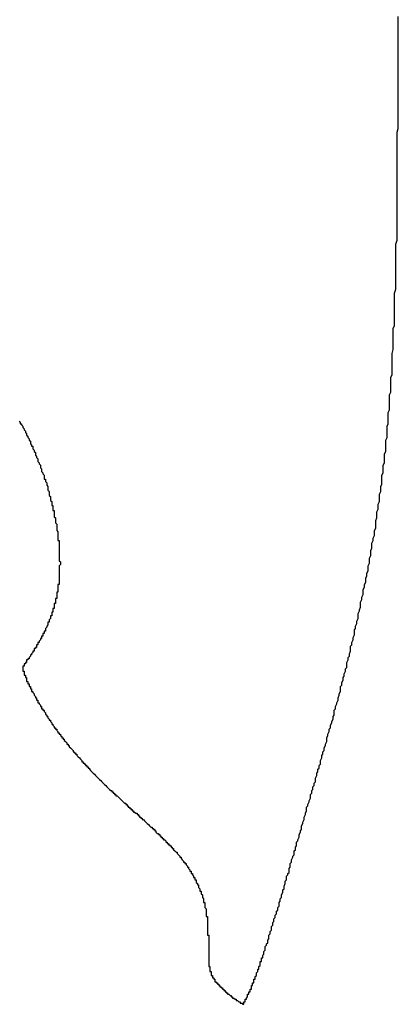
# Model space of a CAD drawing. Header units: millimetres. Extents: x 289 to 9778, y -894 to 6380.
# Drawn here: x 7138.7 to 7141.71, y -363.04 to -355.21 of the extents above; entities that cross this region are included whole.
import ezdxf

# ---------------------------------------------------------------- set-up
doc = ezdxf.new("R2010")
doc.units = ezdxf.units.MM

msp = doc.modelspace()

# ---------------------------------------------------------------- linework, layer by layer
for points in [[(7140.4701, -363.0425, 0), (7140.4801, -363.0425, 0), (7140.4801, -363.0325, 0), (7140.4801, -363.0325, 0), (7140.4801, -363.0325, 0), (7140.4801, -363.0325, 0), (7140.4801, -363.0225, 0), (7140.4801, -363.0225, 0), (7140.4901, -363.0225, 0), (7140.4901, -363.0225, 0), (7140.4901, -363.0125, 0), (7140.4901, -363.0125, 0), (7140.4901, -363.0125, 0), (7140.4901, -363.0025, 0), (7140.5001, -363.0025, 0), (7140.5001, -363.0025, 0), (7140.5001, -362.9925, 0), (7140.5001, -362.9925, 0), (7140.5001, -362.9925, 0), (7140.5101, -362.9825, 0), (7140.5101, -362.9825, 0), (7140.5101, -362.9725, 0), (7140.5101, -362.9725, 0), (7140.5101, -362.9725, 0), (7140.5101, -362.9625, 0), (7140.5201, -362.9625, 0), (7140.5201, -362.9525, 0), (7140.5201, -362.9525, 0), (7140.5201, -362.9425, 0), (7140.5201, -362.9425, 0), (7140.5301, -362.9425, 0), (7140.5301, -362.9325, 0), (7140.5301, -362.9325, 0), (7140.5301, -362.9225, 0), (7140.5401, -362.9225, 0), (7140.5401, -362.9125, 0), (7140.5401, -362.9125, 0), (7140.5401, -362.9025, 0), (7140.5401, -362.8925, 0), (7140.5501, -362.8925, 0), (7140.5501, -362.8825, 0), (7140.5501, -362.8825, 0), (7140.5501, -362.8725, 0), (7140.5601, -362.8725, 0), (7140.5601, -362.8625, 0), (7140.5601, -362.8625, 0), (7140.5601, -362.8525, 0), (7140.5601, -362.8425, 0), (7140.5701, -362.8425, 0), (7140.5701, -362.8325, 0), (7140.5701, -362.8225, 0), (7140.5701, -362.8225, 0), (7140.5801, -362.8125, 0), (7140.5801, -362.8125, 0), (7140.5801, -362.8025, 0), (7140.5801, -362.7925, 0), (7140.5901, -362.7825, 0), (7140.5901, -362.7825, 0), (7140.5901, -362.7725, 0), (7140.5901, -362.7625, 0), (7140.6001, -362.7625, 0), (7140.6001, -362.7525, 0), (7140.6001, -362.7425, 0), (7140.6001, -362.7425, 0), (7140.6101, -362.7325, 0), (7140.6101, -362.7225, 0), (7140.6101, -362.7125, 0), (7140.6101, -362.7025, 0), (7140.6201, -362.7025, 0), (7140.6201, -362.6925, 0), (7140.6201, -362.6825, 0), (7140.6201, -362.6725, 0), (7140.6301, -362.6725, 0), (7140.6301, -362.6625, 0), (7140.6301, -362.6525, 0), (7140.6401, -362.6425, 0), (7140.6401, -362.6325, 0), (7140.6401, -362.6225, 0), (7140.6401, -362.6225, 0), (7140.6501, -362.6125, 0), (7140.6501, -362.6025, 0), (7140.6501, -362.5925, 0), (7140.6501, -362.5825, 0), (7140.6601, -362.5725, 0), (7140.6601, -362.5625, 0), (7140.6601, -362.5625, 0), (7140.6701, -362.5525, 0), (7140.6701, -362.5425, 0), (7140.6701, -362.5325, 0), (7140.6801, -362.5225, 0), (7140.6801, -362.5125, 0), (7140.6801, -362.5025, 0), (7140.6801, -362.4925, 0), (7140.6901, -362.4825, 0), (7140.6901, -362.4725, 0), (7140.6901, -362.4625, 0), (7140.7001, -362.4525, 0), (7140.7001, -362.4425, 0), (7140.7001, -362.4325, 0), (7140.7001, -362.4225, 0), (7140.7101, -362.4125, 0), (7140.7101, -362.4025, 0), (7140.7101, -362.3925, 0), (7140.7201, -362.3825, 0), (7140.7201, -362.3725, 0), (7140.7201, -362.3625, 0), (7140.7301, -362.3525, 0), (7140.7301, -362.3425, 0), (7140.7301, -362.3325, 0), (7140.7401, -362.3225, 0), (7140.7401, -362.3125, 0), (7140.7401, -362.3025, 0), (7140.7501, -362.2925, 0), (7140.7501, -362.2825, 0), (7140.7501, -362.2725, 0), (7140.7601, -362.2625, 0), (7140.7601, -362.2425, 0), (7140.7601, -362.2325, 0), (7140.7701, -362.2225, 0), (7140.7701, -362.2125, 0), (7140.7701, -362.2025, 0), (7140.7801, -362.1925, 0), (7140.7801, -362.1825, 0), (7140.7801, -362.1725, 0), (7140.7901, -362.1525, 0), (7140.7901, -362.1425, 0), (7140.7901, -362.1325, 0), (7140.8001, -362.1225, 0), (7140.8001, -362.1125, 0), (7140.8001, -362.1025, 0), (7140.8101, -362.0825, 0), (7140.8101, -362.0725, 0), (7140.8101, -362.0625, 0), (7140.8201, -362.0525, 0), (7140.8201, -362.0425, 0), (7140.8201, -362.0225, 0), (7140.8301, -362.0125, 0), (7140.8301, -362.0025, 0), (7140.8401, -361.9925, 0), (7140.8401, -361.9725, 0), (7140.8401, -361.9625, 0), (7140.8501, -361.9525, 0), (7140.8501, -361.9425, 0), (7140.8501, -361.9225, 0), (7140.8601, -361.9125, 0), (7140.8601, -361.9025, 0), (7140.8601, -361.8925, 0), (7140.8701, -361.8725, 0), (7140.8701, -361.8625, 0), (7140.8801, -361.8525, 0), (7140.8801, -361.8325, 0), (7140.8801, -361.8225, 0), (7140.8901, -361.8125, 0), (7140.8901, -361.7925, 0), (7140.9001, -361.7825, 0), (7140.9001, -361.7725, 0), (7140.9001, -361.7525, 0), (7140.9101, -361.7425, 0), (7140.9101, -361.7325, 0), (7140.9201, -361.7125, 0), (7140.9201, -361.7025, 0), (7140.9201, -361.6925, 0), (7140.9301, -361.6725, 0), (7140.9301, -361.6625, 0), (7140.9401, -361.6525, 0), (7140.9401, -361.6325, 0), (7140.9401, -361.6225, 0), (7140.9501, -361.6025, 0), (7140.9501, -361.5925, 0), (7140.9601, -361.5725, 0), (7140.9601, -361.5625, 0), (7140.9601, -361.5525, 0), (7140.9701, -361.5325, 0), (7140.9701, -361.5225, 0), (7140.9801, -361.5025, 0), (7140.9801, -361.4925, 0), (7140.9801, -361.4725, 0), (7140.9901, -361.4625, 0), (7140.9901, -361.4525, 0), (7141.0001, -361.4325, 0), (7141.0001, -361.4225, 0), (7141.0101, -361.4025, 0), (7141.0101, -361.3925, 0), (7141.0101, -361.3725, 0), (7141.0201, -361.3625, 0), (7141.0201, -361.3425, 0), (7141.0301, -361.3325, 0), (7141.0301, -361.3125, 0), (7141.0401, -361.3025, 0), (7141.0401, -361.2825, 0), (7141.0501, -361.2725, 0), (7141.0501, -361.2525, 0), (7141.0501, -361.2425, 0), (7141.0601, -361.2225, 0), (7141.0601, -361.2025, 0), (7141.0701, -361.1925, 0), (7141.0701, -361.1725, 0), (7141.0801, -361.1625, 0), (7141.0801, -361.1425, 0), (7141.0901, -361.1325, 0), (7141.0901, -361.1125, 0), (7141.0901, -361.1025, 0), (7141.1001, -361.0825, 0), (7141.1001, -361.0625, 0), (7141.1101, -361.0525, 0), (7141.1101, -361.0325, 0), (7141.1201, -361.0225, 0), (7141.1201, -361.0025, 0), (7141.1301, -360.9825, 0), (7141.1301, -360.9725, 0), (7141.1401, -360.9525, 0), (7141.1401, -360.9425, 0), (7141.1401, -360.9225, 0), (7141.1501, -360.9025, 0), (7141.1501, -360.8925, 0), (7141.1601, -360.8725, 0), (7141.1601, -360.8525, 0), (7141.1701, -360.8425, 0), (7141.1701, -360.8225, 0), (7141.1801, -360.8025, 0), (7141.1801, -360.7925, 0), (7141.1901, -360.7725, 0), (7141.1901, -360.7525, 0), (7141.2001, -360.7425, 0), (7141.2001, -360.7225, 0), (7141.2001, -360.7025, 0), (7141.2101, -360.6925, 0), (7141.2101, -360.6725, 0), (7141.2201, -360.6525, 0), (7141.2201, -360.6425, 0), (7141.2301, -360.6225, 0), (7141.2301, -360.6025, 0), (7141.2401, -360.5825, 0), (7141.2401, -360.5725, 0), (7141.2501, -360.5525, 0), (7141.2501, -360.5325, 0), (7141.2501, -360.5125, 0), (7141.2601, -360.5025, 0), (7141.2601, -360.4825, 0), (7141.2701, -360.4625, 0), (7141.2701, -360.4425, 0), (7141.2801, -360.4325, 0), (7141.2801, -360.4125, 0), (7141.2901, -360.3925, 0), (7141.2901, -360.3725, 0), (7141.3001, -360.3625, 0), (7141.3001, -360.3425, 0), (7141.3001, -360.3225, 0), (7141.3101, -360.3025, 0), (7141.3101, -360.2825, 0), (7141.3201, -360.2725, 0), (7141.3201, -360.2525, 0), (7141.3301, -360.2325, 0), (7141.3301, -360.2125, 0), (7141.3301, -360.1925, 0), (7141.3401, -360.1825, 0), (7141.3401, -360.1625, 0), (7141.3501, -360.1425, 0), (7141.3501, -360.1225, 0), (7141.3601, -360.1025, 0), (7141.3601, -360.0825, 0), (7141.3601, -360.0625, 0), (7141.3701, -360.0525, 0), (7141.3701, -360.0325, 0), (7141.3801, -360.0125, 0), (7141.3801, -359.9925, 0), (7141.3901, -359.9725, 0), (7141.3901, -359.9525, 0), (7141.3901, -359.9325, 0), (7141.4001, -359.9125, 0), (7141.4001, -359.9025, 0), (7141.4101, -359.8825, 0), (7141.4101, -359.8625, 0), (7141.4101, -359.8425, 0), (7141.4201, -359.8225, 0), (7141.4201, -359.8025, 0), (7141.4301, -359.7825, 0), (7141.4301, -359.7625, 0), (7141.4301, -359.7425, 0), (7141.4401, -359.7225, 0), (7141.4401, -359.7025, 0), (7141.4501, -359.6825, 0), (7141.4501, -359.6725, 0), (7141.4501, -359.6525, 0), (7141.4601, -359.6325, 0), (7141.4601, -359.6125, 0), (7141.4701, -359.5925, 0), (7141.4701, -359.5725, 0), (7141.4701, -359.5525, 0), (7141.4801, -359.5325, 0), (7141.4801, -359.5125, 0), (7141.4801, -359.4925, 0), (7141.4901, -359.4725, 0), (7141.4901, -359.4525, 0), (7141.4901, -359.4325, 0), (7141.5001, -359.4125, 0), (7141.5001, -359.3925, 0), (7141.5001, -359.3725, 0), (7141.5101, -359.3525, 0), (7141.5101, -359.3325, 0), (7141.5201, -359.3125, 0), (7141.5201, -359.2925, 0), (7141.5201, -359.2725, 0), (7141.5301, -359.2525, 0), (7141.5301, -359.2325, 0), (7141.5301, -359.2125, 0), (7141.5301, -359.1925, 0), (7141.5401, -359.1725, 0), (7141.5401, -359.1425, 0), (7141.5401, -359.1225, 0), (7141.5501, -359.1025, 0), (7141.5501, -359.0825, 0), (7141.5501, -359.0625, 0), (7141.5601, -359.0425, 0), (7141.5601, -359.0225, 0), (7141.5601, -359.0025, 0), (7141.5601, -358.9825, 0), (7141.5701, -358.9625, 0), (7141.5701, -358.9425, 0), (7141.5701, -358.9225, 0), (7141.5801, -358.9025, 0), (7141.5801, -358.8725, 0), (7141.5801, -358.8525, 0), (7141.5801, -358.8325, 0), (7141.5901, -358.8125, 0), (7141.5901, -358.7925, 0), (7141.5901, -358.7725, 0), (7141.5901, -358.7525, 0), (7141.6001, -358.7325, 0), (7141.6001, -358.7025, 0), (7141.6001, -358.6825, 0), (7141.6001, -358.6625, 0), (7141.6101, -358.6425, 0), (7141.6101, -358.6225, 0), (7141.6101, -358.6025, 0), (7141.6101, -358.5725, 0), (7141.6101, -358.5525, 0), (7141.6201, -358.5325, 0), (7141.6201, -358.5125, 0), (7141.6201, -358.4925, 0), (7141.6201, -358.4625, 0), (7141.6201, -358.4425, 0), (7141.6301, -358.4225, 0), (7141.6301, -358.4025, 0), (7141.6301, -358.3725, 0), (7141.6301, -358.3525, 0), (7141.6301, -358.3325, 0), (7141.6401, -358.3125, 0), (7141.6401, -358.2825, 0), (7141.6401, -358.2625, 0), (7141.6401, -358.2425, 0), (7141.6401, -358.2225, 0), (7141.6401, -358.1925, 0), (7141.6501, -358.1725, 0), (7141.6501, -358.1525, 0), (7141.6501, -358.1225, 0), (7141.6501, -358.1025, 0), (7141.6501, -358.0825, 0), (7141.6501, -358.0525, 0), (7141.6601, -358.0325, 0), (7141.6601, -358.0025, 0), (7141.6601, -357.9825, 0), (7141.6601, -357.9625, 0), (7141.6601, -357.9325, 0), (7141.6601, -357.9125, 0), (7141.6601, -357.8825, 0), (7141.6601, -357.8625, 0), (7141.6701, -357.8325, 0), (7141.6701, -357.8125, 0), (7141.6701, -357.7925, 0), (7141.6701, -357.7625, 0), (7141.6701, -357.7425, 0), (7141.6701, -357.7125, 0), (7141.6701, -357.6925, 0), (7141.6701, -357.6625, 0), (7141.6801, -357.6425, 0), (7141.6801, -357.6125, 0), (7141.6801, -357.5825, 0), (7141.6801, -357.5625, 0), (7141.6801, -357.5325, 0), (7141.6801, -357.5125, 0), (7141.6801, -357.4825, 0), (7141.6801, -357.4525, 0), (7141.6801, -357.4325, 0), (7141.6801, -357.4025, 0), (7141.6801, -357.3825, 0), (7141.6901, -357.3525, 0), (7141.6901, -357.3225, 0), (7141.6901, -357.3025, 0), (7141.6901, -357.2725, 0), (7141.6901, -357.2425, 0), (7141.6901, -357.2125, 0), (7141.6901, -357.1925, 0), (7141.6901, -357.1625, 0), (7141.6901, -357.1325, 0), (7141.6901, -357.1025, 0), (7141.6901, -357.0825, 0), (7141.6901, -357.0525, 0), (7141.6901, -357.0225, 0), (7141.6901, -356.9925, 0), (7141.7001, -356.9625, 0), (7141.7001, -356.9325, 0), (7141.7001, -356.9025, 0), (7141.7001, -356.8825, 0), (7141.7001, -356.8525, 0), (7141.7001, -356.8225, 0), (7141.7001, -356.7925, 0), (7141.7001, -356.7625, 0), (7141.7001, -356.7325, 0), (7141.7001, -356.7025, 0), (7141.7001, -356.6725, 0), (7141.7001, -356.6425, 0), (7141.7001, -356.6125, 0), (7141.7001, -356.5825, 0), (7141.7001, -356.5525, 0), (7141.7001, -356.5225, 0), (7141.7001, -356.4925, 0), (7141.7001, -356.4525, 0), (7141.7001, -356.4225, 0), (7141.7001, -356.3925, 0), (7141.7001, -356.3625, 0), (7141.7001, -356.3325, 0), (7141.7001, -356.3025, 0), (7141.7001, -356.2625, 0), (7141.7001, -356.2325, 0), (7141.7001, -356.2025, 0), (7141.7001, -356.1725, 0), (7141.7001, -356.1325, 0), (7141.7001, -356.1025, 0), (7141.7101, -356.0725, 0), (7141.7101, -356.0325, 0), (7141.7101, -356.0025, 0), (7141.7101, -355.9725, 0), (7141.7101, -355.9325, 0), (7141.7101, -355.9025, 0), (7141.7101, -355.8625, 0), (7141.7101, -355.8325, 0), (7141.7101, -355.8025, 0), (7141.7101, -355.7625, 0), (7141.7101, -355.7325, 0), (7141.7101, -355.6925, 0), (7141.7101, -355.6525, 0), (7141.7101, -355.6225, 0), (7141.7101, -355.5825, 0), (7141.7101, -355.5525, 0), (7141.7101, -355.5125, 0), (7141.7101, -355.4725, 0), (7141.7101, -355.4425, 0), (7141.7101, -355.4025, 0), (7141.7101, -355.3625, 0), (7141.7101, -355.3325, 0), (7141.7101, -355.2925, 0), (7141.7101, -355.2525, 0), (7141.7101, -355.2125, 0), (7141.7101, -355.1825, 0)], [(7138.6901, -358.4025, 0), (7138.7001, -358.4125, 0), (7138.7001, -358.4225, 0), (7138.7101, -358.4225, 0), (7138.7101, -358.4325, 0), (7138.7201, -358.4425, 0), (7138.7201, -358.4525, 0), (7138.7301, -358.4625, 0), (7138.7301, -358.4725, 0), (7138.7401, -358.4825, 0), (7138.7401, -358.4925, 0), (7138.7501, -358.5025, 0), (7138.7501, -358.5125, 0), (7138.7501, -358.5125, 0), (7138.7601, -358.5225, 0), (7138.7601, -358.5325, 0), (7138.7701, -358.5425, 0), (7138.7701, -358.5525, 0), (7138.7801, -358.5625, 0), (7138.7801, -358.5725, 0), (7138.7801, -358.5825, 0), (7138.7901, -358.5925, 0), (7138.7901, -358.6025, 0), (7138.8001, -358.6025, 0), (7138.8001, -358.6125, 0), (7138.8001, -358.6225, 0), (7138.8101, -358.6325, 0), (7138.8101, -358.6425, 0), (7138.8201, -358.6525, 0), (7138.8201, -358.6625, 0), (7138.8201, -358.6725, 0), (7138.8301, -358.6825, 0), (7138.8301, -358.6825, 0), (7138.8301, -358.6925, 0), (7138.8401, -358.7025, 0), (7138.8401, -358.7125, 0), (7138.8401, -358.7225, 0), (7138.8501, -358.7325, 0), (7138.8501, -358.7425, 0), (7138.8501, -358.7425, 0), (7138.8601, -358.7525, 0), (7138.8601, -358.7625, 0), (7138.8601, -358.7725, 0), (7138.8701, -358.7825, 0), (7138.8701, -358.7925, 0), (7138.8701, -358.8025, 0), (7138.8801, -358.8125, 0), (7138.8801, -358.8125, 0), (7138.8801, -358.8225, 0), (7138.8901, -358.8325, 0), (7138.8901, -358.8425, 0), (7138.8901, -358.8525, 0), (7138.8901, -358.8625, 0), (7138.9001, -358.8625, 0), (7138.9001, -358.8725, 0), (7138.9001, -358.8825, 0), (7138.9101, -358.8925, 0), (7138.9101, -358.9025, 0), (7138.9101, -358.9125, 0), (7138.9101, -358.9125, 0), (7138.9201, -358.9225, 0), (7138.9201, -358.9325, 0), (7138.9201, -358.9425, 0), (7138.9201, -358.9525, 0), (7138.9301, -358.9625, 0), (7138.9301, -358.9625, 0), (7138.9301, -358.9725, 0), (7138.9301, -358.9825, 0), (7138.9301, -358.9925, 0), (7138.9401, -359.0025, 0), (7138.9401, -359.0025, 0), (7138.9401, -359.0125, 0), (7138.9401, -359.0225, 0), (7138.9401, -359.0325, 0), (7138.9501, -359.0425, 0), (7138.9501, -359.0425, 0), (7138.9501, -359.0525, 0), (7138.9501, -359.0625, 0), (7138.9501, -359.0725, 0), (7138.9601, -359.0725, 0), (7138.9601, -359.0825, 0), (7138.9601, -359.0925, 0), (7138.9601, -359.1025, 0), (7138.9601, -359.1125, 0), (7138.9701, -359.1125, 0), (7138.9701, -359.1225, 0), (7138.9701, -359.1325, 0), (7138.9701, -359.1425, 0), (7138.9701, -359.1425, 0), (7138.9701, -359.1525, 0), (7138.9701, -359.1625, 0), (7138.9801, -359.1725, 0), (7138.9801, -359.1725, 0), (7138.9801, -359.1825, 0), (7138.9801, -359.1925, 0), (7138.9801, -359.1925, 0), (7138.9801, -359.2025, 0), (7138.9801, -359.2125, 0), (7138.9901, -359.2225, 0), (7138.9901, -359.2225, 0), (7138.9901, -359.2325, 0), (7138.9901, -359.2425, 0), (7138.9901, -359.2425, 0), (7138.9901, -359.2525, 0), (7138.9901, -359.2625, 0), (7138.9901, -359.2625, 0), (7138.9901, -359.2725, 0), (7139.0001, -359.2825, 0), (7139.0001, -359.2925, 0), (7139.0001, -359.2925, 0), (7139.0001, -359.3025, 0), (7139.0001, -359.3125, 0), (7139.0001, -359.3125, 0), (7139.0001, -359.3225, 0), (7139.0001, -359.3325, 0), (7139.0001, -359.3325, 0), (7139.0001, -359.3425, 0), (7139.0001, -359.3525, 0), (7139.0101, -359.3525, 0), (7139.0101, -359.3625, 0), (7139.0101, -359.3725, 0), (7139.0101, -359.3725, 0), (7139.0101, -359.3825, 0), (7139.0101, -359.3825, 0), (7139.0101, -359.3925, 0), (7139.0101, -359.4025, 0), (7139.0101, -359.4025, 0), (7139.0101, -359.4125, 0), (7139.0101, -359.4225, 0), (7139.0101, -359.4225, 0), (7139.0101, -359.4325, 0), (7139.0101, -359.4425, 0), (7139.0101, -359.4425, 0), (7139.0101, -359.4525, 0), (7139.0101, -359.4525, 0), (7139.0101, -359.4625, 0), (7139.0101, -359.4725, 0), (7139.0101, -359.4725, 0), (7139.0101, -359.4825, 0), (7139.0101, -359.4825, 0), (7139.0101, -359.4925, 0), (7139.0101, -359.5025, 0), (7139.0101, -359.5025, 0), (7139.0101, -359.5125, 0), (7139.0101, -359.5125, 0), (7139.0201, -359.5225, 0), (7139.0201, -359.5225, 0), (7139.0201, -359.5325, 0), (7139.0201, -359.5425, 0), (7139.0201, -359.5425, 0), (7139.0101, -359.5525, 0), (7139.0101, -359.5525, 0), (7139.0101, -359.5625, 0), (7139.0101, -359.5625, 0), (7139.0101, -359.5725, 0), (7139.0101, -359.5825, 0), (7139.0101, -359.5825, 0), (7139.0101, -359.5925, 0), (7139.0101, -359.5925, 0), (7139.0101, -359.6025, 0), (7139.0101, -359.6025, 0), (7139.0101, -359.6125, 0), (7139.0101, -359.6125, 0), (7139.0101, -359.6225, 0), (7139.0101, -359.6225, 0), (7139.0101, -359.6325, 0), (7139.0101, -359.6425, 0), (7139.0101, -359.6425, 0), (7139.0101, -359.6525, 0), (7139.0101, -359.6525, 0), (7139.0101, -359.6625, 0), (7139.0101, -359.6625, 0), (7139.0101, -359.6725, 0), (7139.0101, -359.6725, 0), (7139.0101, -359.6825, 0), (7139.0101, -359.6825, 0), (7139.0101, -359.6925, 0), (7139.0101, -359.6925, 0), (7139.0101, -359.7025, 0), (7139.0001, -359.7025, 0), (7139.0001, -359.7125, 0), (7139.0001, -359.7125, 0), (7139.0001, -359.7225, 0), (7139.0001, -359.7225, 0), (7139.0001, -359.7325, 0), (7139.0001, -359.7325, 0), (7139.0001, -359.7425, 0), (7139.0001, -359.7425, 0), (7139.0001, -359.7525, 0), (7139.0001, -359.7525, 0), (7139.0001, -359.7625, 0), (7139.0001, -359.7625, 0), (7138.9901, -359.7625, 0), (7138.9901, -359.7725, 0), (7138.9901, -359.7725, 0), (7138.9901, -359.7825, 0), (7138.9901, -359.7825, 0), (7138.9901, -359.7925, 0), (7138.9901, -359.7925, 0), (7138.9901, -359.8025, 0), (7138.9901, -359.8025, 0), (7138.9901, -359.8125, 0), (7138.9901, -359.8125, 0), (7138.9801, -359.8125, 0), (7138.9801, -359.8225, 0), (7138.9801, -359.8225, 0), (7138.9801, -359.8325, 0), (7138.9801, -359.8325, 0), (7138.9801, -359.8425, 0), (7138.9801, -359.8425, 0), (7138.9801, -359.8525, 0), (7138.9801, -359.8525, 0), (7138.9701, -359.8525, 0), (7138.9701, -359.8625, 0), (7138.9701, -359.8625, 0), (7138.9701, -359.8725, 0), (7138.9701, -359.8725, 0), (7138.9701, -359.8725, 0), (7138.9701, -359.8825, 0), (7138.9701, -359.8825, 0), (7138.9701, -359.8925, 0), (7138.9601, -359.8925, 0), (7138.9601, -359.9025, 0), (7138.9601, -359.9025, 0), (7138.9601, -359.9025, 0), (7138.9601, -359.9125, 0), (7138.9601, -359.9125, 0), (7138.9601, -359.9225, 0), (7138.9601, -359.9225, 0), (7138.9501, -359.9225, 0), (7138.9501, -359.9325, 0), (7138.9501, -359.9325, 0), (7138.9501, -359.9325, 0), (7138.9501, -359.9425, 0), (7138.9501, -359.9425, 0), (7138.9501, -359.9525, 0), (7138.9401, -359.9525, 0), (7138.9401, -359.9525, 0), (7138.9401, -359.9625, 0), (7138.9401, -359.9625, 0), (7138.9401, -359.9725, 0), (7138.9401, -359.9725, 0), (7138.9401, -359.9725, 0), (7138.9301, -359.9825, 0), (7138.9301, -359.9825, 0), (7138.9301, -359.9825, 0), (7138.9301, -359.9925, 0), (7138.9301, -359.9925, 0), (7138.9301, -359.9925, 0), (7138.9301, -360.0025, 0), (7138.9201, -360.0025, 0), (7138.9201, -360.0125, 0), (7138.9201, -360.0125, 0), (7138.9201, -360.0125, 0), (7138.9201, -360.0225, 0), (7138.9201, -360.0225, 0), (7138.9201, -360.0225, 0), (7138.9101, -360.0325, 0), (7138.9101, -360.0325, 0), (7138.9101, -360.0325, 0), (7138.9101, -360.0425, 0), (7138.9101, -360.0425, 0), (7138.9101, -360.0425, 0), (7138.9001, -360.0525, 0), (7138.9001, -360.0525, 0), (7138.9001, -360.0525, 0), (7138.9001, -360.0625, 0), (7138.9001, -360.0625, 0), (7138.9001, -360.0625, 0), (7138.9001, -360.0725, 0), (7138.8901, -360.0725, 0), (7138.8901, -360.0725, 0), (7138.8901, -360.0825, 0), (7138.8901, -360.0825, 0), (7138.8901, -360.0825, 0), (7138.8901, -360.0925, 0), (7138.8801, -360.0925, 0), (7138.8801, -360.0925, 0), (7138.8801, -360.1025, 0), (7138.8801, -360.1025, 0), (7138.8801, -360.1025, 0), (7138.8801, -360.1125, 0), (7138.8701, -360.1125, 0), (7138.8701, -360.1125, 0), (7138.8701, -360.1125, 0), (7138.8701, -360.1225, 0), (7138.8701, -360.1225, 0), (7138.8701, -360.1225, 0), (7138.8701, -360.1325, 0), (7138.8601, -360.1325, 0), (7138.8601, -360.1325, 0), (7138.8601, -360.1425, 0), (7138.8601, -360.1425, 0), (7138.8601, -360.1425, 0), (7138.8601, -360.1425, 0), (7138.8501, -360.1525, 0), (7138.8501, -360.1525, 0), (7138.8501, -360.1525, 0), (7138.8501, -360.1625, 0), (7138.8501, -360.1625, 0), (7138.8501, -360.1625, 0), (7138.8401, -360.1625, 0), (7138.8401, -360.1725, 0), (7138.8401, -360.1725, 0), (7138.8401, -360.1725, 0), (7138.8401, -360.1825, 0), (7138.8401, -360.1825, 0), (7138.8301, -360.1825, 0), (7138.8301, -360.1825, 0), (7138.8301, -360.1925, 0), (7138.8301, -360.1925, 0), (7138.8301, -360.1925, 0), (7138.8301, -360.2025, 0), (7138.8201, -360.2025, 0), (7138.8201, -360.2025, 0), (7138.8201, -360.2025, 0), (7138.8201, -360.2125, 0), (7138.8201, -360.2125, 0), (7138.8201, -360.2125, 0), (7138.8101, -360.2125, 0), (7138.8101, -360.2225, 0), (7138.8101, -360.2225, 0), (7138.8101, -360.2225, 0), (7138.8101, -360.2225, 0), (7138.8101, -360.2325, 0), (7138.8001, -360.2325, 0), (7138.8001, -360.2325, 0), (7138.8001, -360.2325, 0), (7138.8001, -360.2425, 0), (7138.8001, -360.2425, 0), (7138.8001, -360.2425, 0), (7138.8001, -360.2425, 0), (7138.7901, -360.2525, 0), (7138.7901, -360.2525, 0), (7138.7901, -360.2525, 0), (7138.7901, -360.2525, 0), (7138.7901, -360.2625, 0), (7138.7901, -360.2625, 0), (7138.7801, -360.2625, 0), (7138.7801, -360.2625, 0), (7138.7801, -360.2725, 0), (7138.7801, -360.2725, 0), (7138.7801, -360.2725, 0), (7138.7801, -360.2725, 0), (7138.7701, -360.2825, 0), (7138.7701, -360.2825, 0), (7138.7701, -360.2825, 0), (7138.7701, -360.2825, 0), (7138.7701, -360.2825, 0), (7138.7701, -360.2925, 0), (7138.7701, -360.2925, 0), (7138.7601, -360.2925, 0), (7138.7601, -360.2925, 0), (7138.7601, -360.3025, 0), (7138.7601, -360.3025, 0), (7138.7601, -360.3025, 0), (7138.7601, -360.3025, 0), (7138.7501, -360.3025, 0), (7138.7501, -360.3125, 0), (7138.7501, -360.3125, 0), (7138.7501, -360.3125, 0), (7138.7501, -360.3125, 0), (7138.7501, -360.3125, 0), (7138.7501, -360.3225, 0), (7138.7501, -360.3225, 0), (7138.7401, -360.3225, 0), (7138.7401, -360.3225, 0), (7138.7401, -360.3225, 0), (7138.7401, -360.3225, 0), (7138.7401, -360.3325, 0), (7138.7401, -360.3325, 0), (7138.7401, -360.3325, 0), (7138.7401, -360.3325, 0), (7138.7301, -360.3325, 0), (7138.7301, -360.3325, 0), (7138.7301, -360.3425, 0), (7138.7301, -360.3425, 0), (7138.7301, -360.3425, 0), (7138.7301, -360.3425, 0), (7138.7301, -360.3425, 0), (7138.7301, -360.3425, 0), (7138.7301, -360.3425, 0), (7138.7301, -360.3525, 0), (7138.7201, -360.3525, 0), (7138.7201, -360.3525, 0), (7138.7201, -360.3525, 0), (7138.7201, -360.3525, 0), (7138.7201, -360.3525, 0), (7138.7201, -360.3525, 0), (7138.7201, -360.3525, 0), (7138.7201, -360.3525, 0), (7138.7201, -360.3525, 0), (7138.7201, -360.3525, 0), (7138.7201, -360.3625, 0), (7138.7201, -360.3625, 0), (7138.7201, -360.3625, 0)], [(7138.7201, -360.3625, 0), (7138.7201, -360.3625, 0), (7138.7201, -360.3625, 0), (7138.7201, -360.3625, 0), (7138.7201, -360.3625, 0), (7138.7201, -360.3625, 0), (7138.7201, -360.3625, 0), (7138.7201, -360.3625, 0), (7138.7201, -360.3625, 0), (7138.7201, -360.3625, 0), (7138.7201, -360.3625, 0), (7138.7201, -360.3625, 0), (7138.7201, -360.3725, 0), (7138.7201, -360.3725, 0), (7138.7201, -360.3725, 0), (7138.7201, -360.3725, 0), (7138.7201, -360.3725, 0), (7138.7201, -360.3725, 0), (7138.7201, -360.3725, 0), (7138.7201, -360.3725, 0), (7138.7201, -360.3725, 0), (7138.7201, -360.3825, 0), (7138.7201, -360.3825, 0), (7138.7201, -360.3825, 0), (7138.7201, -360.3825, 0), (7138.7201, -360.3825, 0), (7138.7201, -360.3825, 0), (7138.7201, -360.3925, 0), (7138.7201, -360.3925, 0), (7138.7301, -360.3925, 0), (7138.7301, -360.3925, 0), (7138.7301, -360.3925, 0), (7138.7301, -360.3925, 0), (7138.7301, -360.4025, 0), (7138.7301, -360.4025, 0), (7138.7301, -360.4025, 0), (7138.7301, -360.4025, 0), (7138.7301, -360.4025, 0), (7138.7301, -360.4125, 0), (7138.7301, -360.4125, 0), (7138.7301, -360.4125, 0), (7138.7301, -360.4125, 0), (7138.7301, -360.4225, 0), (7138.7301, -360.4225, 0), (7138.7401, -360.4225, 0), (7138.7401, -360.4225, 0), (7138.7401, -360.4325, 0), (7138.7401, -360.4325, 0), (7138.7401, -360.4325, 0), (7138.7401, -360.4325, 0), (7138.7401, -360.4425, 0), (7138.7401, -360.4425, 0), (7138.7401, -360.4425, 0), (7138.7501, -360.4425, 0), (7138.7501, -360.4525, 0), (7138.7501, -360.4525, 0), (7138.7501, -360.4525, 0), (7138.7501, -360.4625, 0), (7138.7501, -360.4625, 0), (7138.7501, -360.4625, 0), (7138.7501, -360.4725, 0), (7138.7601, -360.4725, 0), (7138.7601, -360.4725, 0), (7138.7601, -360.4725, 0), (7138.7601, -360.4825, 0), (7138.7601, -360.4825, 0), (7138.7601, -360.4825, 0), (7138.7601, -360.4925, 0), (7138.7701, -360.4925, 0), (7138.7701, -360.4925, 0), (7138.7701, -360.5025, 0), (7138.7701, -360.5025, 0), (7138.7701, -360.5125, 0), (7138.7801, -360.5125, 0), (7138.7801, -360.5125, 0), (7138.7801, -360.5225, 0), (7138.7801, -360.5225, 0), (7138.7801, -360.5225, 0), (7138.7801, -360.5325, 0), (7138.7901, -360.5325, 0), (7138.7901, -360.5425, 0), (7138.7901, -360.5425, 0), (7138.7901, -360.5425, 0), (7138.7901, -360.5525, 0), (7138.8001, -360.5525, 0), (7138.8001, -360.5525, 0), (7138.8001, -360.5625, 0), (7138.8001, -360.5625, 0), (7138.8101, -360.5725, 0), (7138.8101, -360.5725, 0), (7138.8101, -360.5825, 0), (7138.8101, -360.5825, 0), (7138.8101, -360.5825, 0), (7138.8201, -360.5925, 0), (7138.8201, -360.5925, 0), (7138.8201, -360.6025, 0), (7138.8201, -360.6025, 0), (7138.8301, -360.6025, 0), (7138.8301, -360.6125, 0), (7138.8301, -360.6125, 0), (7138.8301, -360.6225, 0), (7138.8401, -360.6225, 0), (7138.8401, -360.6325, 0), (7138.8401, -360.6325, 0), (7138.8401, -360.6425, 0), (7138.8501, -360.6425, 0), (7138.8501, -360.6425, 0), (7138.8501, -360.6525, 0), (7138.8501, -360.6525, 0), (7138.8601, -360.6625, 0), (7138.8601, -360.6625, 0), (7138.8601, -360.6725, 0), (7138.8701, -360.6725, 0), (7138.8701, -360.6825, 0), (7138.8701, -360.6825, 0), (7138.8701, -360.6925, 0), (7138.8801, -360.6925, 0), (7138.8801, -360.6925, 0), (7138.8801, -360.7025, 0), (7138.8901, -360.7025, 0), (7138.8901, -360.7125, 0), (7138.8901, -360.7125, 0), (7138.9001, -360.7225, 0), (7138.9001, -360.7225, 0), (7138.9001, -360.7325, 0), (7138.9001, -360.7325, 0), (7138.9101, -360.7425, 0), (7138.9101, -360.7425, 0), (7138.9101, -360.7525, 0), (7138.9201, -360.7525, 0), (7138.9201, -360.7625, 0), (7138.9201, -360.7625, 0), (7138.9301, -360.7725, 0), (7138.9301, -360.7725, 0), (7138.9301, -360.7825, 0), (7138.9401, -360.7825, 0), (7138.9401, -360.7925, 0), (7138.9401, -360.7925, 0), (7138.9501, -360.8025, 0), (7138.9501, -360.8025, 0), (7138.9501, -360.8125, 0), (7138.9601, -360.8125, 0), (7138.9601, -360.8225, 0), (7138.9601, -360.8225, 0), (7138.9701, -360.8325, 0), (7138.9701, -360.8325, 0), (7138.9701, -360.8425, 0), (7138.9801, -360.8425, 0), (7138.9801, -360.8525, 0), (7138.9901, -360.8525, 0), (7138.9901, -360.8625, 0), (7138.9901, -360.8625, 0), (7139.0001, -360.8725, 0), (7139.0001, -360.8725, 0), (7139.0001, -360.8825, 0), (7139.0101, -360.8825, 0), (7139.0101, -360.8925, 0), (7139.0201, -360.8925, 0), (7139.0201, -360.9025, 0), (7139.0201, -360.9025, 0), (7139.0301, -360.9125, 0), (7139.0301, -360.9125, 0), (7139.0301, -360.9225, 0), (7139.0401, -360.9225, 0), (7139.0401, -360.9325, 0), (7139.0501, -360.9325, 0), (7139.0501, -360.9425, 0), (7139.0501, -360.9425, 0), (7139.0601, -360.9525, 0), (7139.0601, -360.9525, 0), (7139.0701, -360.9625, 0), (7139.0701, -360.9625, 0), (7139.0701, -360.9725, 0), (7139.0801, -360.9725, 0), (7139.0801, -360.9825, 0), (7139.0901, -360.9825, 0), (7139.0901, -360.9925, 0), (7139.0901, -360.9925, 0), (7139.1001, -361.0025, 0), (7139.1001, -361.0025, 0), (7139.1101, -361.0125, 0), (7139.1101, -361.0125, 0), (7139.1201, -361.0225, 0), (7139.1201, -361.0225, 0), (7139.1201, -361.0325, 0), (7139.1301, -361.0325, 0), (7139.1301, -361.0425, 0), (7139.1401, -361.0425, 0), (7139.1401, -361.0525, 0), (7139.1501, -361.0525, 0), (7139.1501, -361.0625, 0), (7139.1501, -361.0625, 0), (7139.1601, -361.0725, 0), (7139.1601, -361.0725, 0), (7139.1701, -361.0825, 0), (7139.1701, -361.0825, 0), (7139.1801, -361.0925, 0), (7139.1801, -361.0925, 0), (7139.1901, -361.1025, 0), (7139.1901, -361.1025, 0), (7139.1901, -361.1125, 0), (7139.2001, -361.1125, 0), (7139.2001, -361.1225, 0), (7139.2101, -361.1225, 0), (7139.2101, -361.1325, 0), (7139.2201, -361.1325, 0), (7139.2201, -361.1425, 0), (7139.2301, -361.1425, 0), (7139.2301, -361.1525, 0), (7139.2401, -361.1525, 0), (7139.2401, -361.1625, 0), (7139.2501, -361.1625, 0), (7139.2501, -361.1725, 0), (7139.2501, -361.1725, 0), (7139.2601, -361.1825, 0), (7139.2601, -361.1825, 0), (7139.2701, -361.1925, 0), (7139.2701, -361.1925, 0), (7139.2801, -361.2025, 0), (7139.2801, -361.2025, 0), (7139.2901, -361.2125, 0), (7139.2901, -361.2125, 0), (7139.3001, -361.2225, 0), (7139.3001, -361.2225, 0), (7139.3101, -361.2325, 0), (7139.3101, -361.2325, 0), (7139.3201, -361.2425, 0), (7139.3201, -361.2425, 0), (7139.3301, -361.2525, 0), (7139.3301, -361.2525, 0), (7139.3401, -361.2625, 0), (7139.3401, -361.2625, 0), (7139.3501, -361.2725, 0), (7139.3501, -361.2725, 0), (7139.3601, -361.2825, 0), (7139.3601, -361.2825, 0), (7139.3701, -361.2925, 0), (7139.3701, -361.2925, 0), (7139.3801, -361.3025, 0), (7139.3801, -361.3025, 0), (7139.3901, -361.3125, 0), (7139.3901, -361.3125, 0), (7139.4001, -361.3225, 0), (7139.4001, -361.3225, 0), (7139.4101, -361.3325, 0), (7139.4101, -361.3325, 0), (7139.4201, -361.3425, 0), (7139.4201, -361.3425, 0), (7139.4301, -361.3425, 0), (7139.4301, -361.3525, 0), (7139.4401, -361.3525, 0), (7139.4401, -361.3625, 0), (7139.4501, -361.3625, 0), (7139.4501, -361.3725, 0), (7139.4601, -361.3725, 0), (7139.4601, -361.3825, 0), (7139.4701, -361.3825, 0), (7139.4801, -361.3925, 0), (7139.4801, -361.3925, 0), (7139.4901, -361.4025, 0), (7139.4901, -361.4025, 0), (7139.5001, -361.4125, 0), (7139.5001, -361.4125, 0), (7139.5101, -361.4225, 0), (7139.5101, -361.4225, 0), (7139.5201, -361.4325, 0), (7139.5201, -361.4325, 0), (7139.5301, -361.4425, 0), (7139.5301, -361.4425, 0), (7139.5401, -361.4425, 0), (7139.5401, -361.4525, 0), (7139.5501, -361.4525, 0), (7139.5501, -361.4625, 0), (7139.5601, -361.4625, 0), (7139.5601, -361.4725, 0), (7139.5701, -361.4725, 0), (7139.5701, -361.4825, 0), (7139.5801, -361.4825, 0), (7139.5801, -361.4925, 0), (7139.5901, -361.4925, 0), (7139.5901, -361.5025, 0), (7139.6001, -361.5025, 0), (7139.6001, -361.5125, 0), (7139.6101, -361.5125, 0), (7139.6101, -361.5125, 0), (7139.6201, -361.5225, 0), (7139.6301, -361.5225, 0), (7139.6301, -361.5325, 0), (7139.6401, -361.5325, 0), (7139.6401, -361.5425, 0), (7139.6501, -361.5425, 0), (7139.6501, -361.5525, 0), (7139.6601, -361.5525, 0), (7139.6601, -361.5625, 0), (7139.6701, -361.5625, 0), (7139.6701, -361.5725, 0), (7139.6801, -361.5725, 0), (7139.6801, -361.5725, 0), (7139.6901, -361.5825, 0), (7139.6901, -361.5825, 0), (7139.7001, -361.5925, 0), (7139.7001, -361.5925, 0), (7139.7101, -361.6025, 0), (7139.7101, -361.6025, 0), (7139.7201, -361.6125, 0), (7139.7201, -361.6125, 0), (7139.7301, -361.6225, 0), (7139.7301, -361.6225, 0), (7139.7401, -361.6325, 0), (7139.7401, -361.6325, 0), (7139.7501, -361.6325, 0), (7139.7501, -361.6425, 0), (7139.7601, -361.6425, 0), (7139.7601, -361.6525, 0), (7139.7701, -361.6525, 0), (7139.7701, -361.6625, 0), (7139.7801, -361.6625, 0), (7139.7801, -361.6725, 0), (7139.7801, -361.6725, 0), (7139.7901, -361.6825, 0), (7139.7901, -361.6825, 0), (7139.8001, -361.6825, 0), (7139.8001, -361.6925, 0), (7139.8101, -361.6925, 0), (7139.8101, -361.7025, 0), (7139.8201, -361.7025, 0), (7139.8201, -361.7125, 0), (7139.8301, -361.7125, 0), (7139.8301, -361.7225, 0), (7139.8401, -361.7225, 0), (7139.8401, -361.7325, 0), (7139.8501, -361.7325, 0), (7139.8501, -361.7325, 0), (7139.8601, -361.7425, 0), (7139.8601, -361.7425, 0), (7139.8601, -361.7525, 0), (7139.8701, -361.7525, 0), (7139.8701, -361.7625, 0), (7139.8801, -361.7625, 0), (7139.8801, -361.7725, 0), (7139.8901, -361.7725, 0), (7139.8901, -361.7825, 0), (7139.8901, -361.7825, 0), (7139.9001, -361.7825, 0), (7139.9001, -361.7925, 0), (7139.9101, -361.7925, 0), (7139.9101, -361.8025, 0), (7139.9201, -361.8025, 0), (7139.9201, -361.8125, 0), (7139.9201, -361.8125, 0), (7139.9301, -361.8225, 0), (7139.9301, -361.8225, 0), (7139.9401, -361.8325, 0), (7139.9401, -361.8325, 0), (7139.9501, -361.8325, 0), (7139.9501, -361.8425, 0), (7139.9501, -361.8425, 0), (7139.9601, -361.8525, 0), (7139.9601, -361.8525, 0), (7139.9701, -361.8625, 0), (7139.9701, -361.8625, 0), (7139.9701, -361.8725, 0), (7139.9801, -361.8725, 0), (7139.9801, -361.8825, 0), (7139.9801, -361.8825, 0), (7139.9901, -361.8925, 0), (7139.9901, -361.8925, 0), (7140.0001, -361.9025, 0), (7140.0001, -361.9025, 0), (7140.0001, -361.9125, 0), (7140.0101, -361.9125, 0), (7140.0101, -361.9125, 0), (7140.0101, -361.9225, 0), (7140.0201, -361.9225, 0), (7140.0201, -361.9325, 0), (7140.0201, -361.9325, 0), (7140.0301, -361.9425, 0), (7140.0301, -361.9425, 0), (7140.0301, -361.9525, 0), (7140.0401, -361.9525, 0), (7140.0401, -361.9625, 0), (7140.0401, -361.9625, 0), (7140.0501, -361.9725, 0), (7140.0501, -361.9725, 0), (7140.0501, -361.9825, 0), (7140.0601, -361.9825, 0), (7140.0601, -361.9925, 0), (7140.0601, -361.9925, 0), (7140.0601, -362.0025, 0), (7140.0701, -362.0025, 0), (7140.0701, -362.0025, 0), (7140.0701, -362.0125, 0), (7140.0701, -362.0125, 0), (7140.0801, -362.0225, 0), (7140.0801, -362.0225, 0), (7140.0801, -362.0325, 0), (7140.0901, -362.0325, 0), (7140.0901, -362.0425, 0), (7140.0901, -362.0425, 0), (7140.0901, -362.0525, 0), (7140.1001, -362.0525, 0), (7140.1001, -362.0625, 0), (7140.1001, -362.0625, 0), (7140.1001, -362.0725, 0), (7140.1001, -362.0725, 0), (7140.1101, -362.0825, 0), (7140.1101, -362.0825, 0), (7140.1101, -362.0825, 0), (7140.1101, -362.0925, 0), (7140.1201, -362.0925, 0), (7140.1201, -362.1025, 0), (7140.1201, -362.1025, 0), (7140.1201, -362.1125, 0), (7140.1201, -362.1125, 0), (7140.1301, -362.1225, 0), (7140.1301, -362.1225, 0), (7140.1301, -362.1325, 0), (7140.1301, -362.1325, 0), (7140.1301, -362.1425, 0), (7140.1401, -362.1425, 0), (7140.1401, -362.1425, 0), (7140.1401, -362.1525, 0), (7140.1401, -362.1525, 0), (7140.1401, -362.1625, 0), (7140.1401, -362.1625, 0), (7140.1501, -362.1725, 0), (7140.1501, -362.1725, 0), (7140.1501, -362.1825, 0), (7140.1501, -362.1825, 0), (7140.1501, -362.1925, 0), (7140.1501, -362.1925, 0), (7140.1501, -362.1925, 0), (7140.1601, -362.2025, 0), (7140.1601, -362.2025, 0), (7140.1601, -362.2125, 0), (7140.1601, -362.2125, 0), (7140.1601, -362.2225, 0), (7140.1601, -362.2225, 0), (7140.1601, -362.2325, 0), (7140.1601, -362.2325, 0), (7140.1701, -362.2325, 0), (7140.1701, -362.2425, 0), (7140.1701, -362.2425, 0), (7140.1701, -362.2525, 0), (7140.1701, -362.2525, 0), (7140.1701, -362.2625, 0), (7140.1701, -362.2625, 0), (7140.1701, -362.2625, 0), (7140.1701, -362.2725, 0), (7140.1701, -362.2725, 0), (7140.1801, -362.2825, 0), (7140.1801, -362.2825, 0), (7140.1801, -362.2925, 0), (7140.1801, -362.2925, 0), (7140.1801, -362.2925, 0), (7140.1801, -362.3025, 0), (7140.1801, -362.3025, 0), (7140.1801, -362.3125, 0), (7140.1801, -362.3125, 0), (7140.1801, -362.3125, 0), (7140.1801, -362.3225, 0), (7140.1801, -362.3225, 0), (7140.1801, -362.3325, 0), (7140.1801, -362.3325, 0), (7140.1801, -362.3425, 0), (7140.1901, -362.3425, 0), (7140.1901, -362.3425, 0), (7140.1901, -362.3525, 0), (7140.1901, -362.3525, 0), (7140.1901, -362.3625, 0), (7140.1901, -362.3625, 0), (7140.1901, -362.3625, 0), (7140.1901, -362.3725, 0), (7140.1901, -362.3725, 0), (7140.1901, -362.3725, 0), (7140.1901, -362.3825, 0), (7140.1901, -362.3825, 0), (7140.1901, -362.3925, 0), (7140.1901, -362.3925, 0), (7140.1901, -362.3925, 0), (7140.1901, -362.4025, 0), (7140.1901, -362.4025, 0), (7140.1901, -362.4125, 0), (7140.1901, -362.4125, 0), (7140.1901, -362.4125, 0), (7140.1901, -362.4225, 0), (7140.1901, -362.4225, 0), (7140.1901, -362.4225, 0), (7140.1901, -362.4325, 0), (7140.1901, -362.4325, 0), (7140.1901, -362.4325, 0), (7140.1901, -362.4425, 0), (7140.1901, -362.4425, 0), (7140.1901, -362.4525, 0), (7140.1901, -362.4525, 0), (7140.1901, -362.4525, 0), (7140.1901, -362.4625, 0), (7140.1901, -362.4625, 0), (7140.1901, -362.4625, 0), (7140.1901, -362.4725, 0), (7140.1901, -362.4725, 0), (7140.1901, -362.4725, 0), (7140.1901, -362.4825, 0), (7140.1901, -362.4825, 0), (7140.1901, -362.4825, 0), (7140.1901, -362.4925, 0), (7140.2001, -362.4925, 0), (7140.2001, -362.4925, 0), (7140.2001, -362.5025, 0), (7140.2001, -362.5025, 0), (7140.2001, -362.5025, 0), (7140.2001, -362.5025, 0), (7140.2001, -362.5125, 0), (7140.2001, -362.5125, 0), (7140.2001, -362.5125, 0), (7140.2001, -362.5225, 0), (7140.2001, -362.5225, 0), (7140.2001, -362.5225, 0), (7140.2001, -362.5325, 0), (7140.2001, -362.5325, 0), (7140.2001, -362.5325, 0), (7140.2001, -362.5325, 0), (7140.2001, -362.5425, 0), (7140.2001, -362.5425, 0), (7140.2001, -362.5425, 0), (7140.2001, -362.5525, 0), (7140.2001, -362.5525, 0), (7140.2001, -362.5525, 0), (7140.2001, -362.5525, 0), (7140.2001, -362.5625, 0), (7140.2001, -362.5625, 0), (7140.2001, -362.5625, 0), (7140.2001, -362.5725, 0), (7140.2001, -362.5725, 0), (7140.2001, -362.5725, 0), (7140.2001, -362.5725, 0), (7140.2001, -362.5825, 0), (7140.2001, -362.5825, 0), (7140.2001, -362.5825, 0), (7140.2001, -362.5825, 0), (7140.2001, -362.5925, 0), (7140.2001, -362.5925, 0), (7140.2001, -362.5925, 0), (7140.2001, -362.6025, 0), (7140.2001, -362.6025, 0), (7140.2001, -362.6025, 0), (7140.2001, -362.6025, 0), (7140.2001, -362.6125, 0), (7140.2001, -362.6125, 0), (7140.2001, -362.6125, 0), (7140.2001, -362.6125, 0), (7140.2001, -362.6225, 0), (7140.2001, -362.6225, 0), (7140.2001, -362.6225, 0), (7140.2001, -362.6225, 0), (7140.2001, -362.6225, 0), (7140.2001, -362.6325, 0), (7140.2001, -362.6325, 0), (7140.2001, -362.6325, 0), (7140.2001, -362.6325, 0), (7140.2001, -362.6425, 0), (7140.2001, -362.6425, 0), (7140.2001, -362.6425, 0), (7140.2001, -362.6425, 0), (7140.2001, -362.6525, 0), (7140.2001, -362.6525, 0), (7140.2001, -362.6525, 0), (7140.2001, -362.6525, 0), (7140.2001, -362.6525, 0), (7140.2001, -362.6625, 0), (7140.2001, -362.6625, 0), (7140.2001, -362.6625, 0), (7140.2001, -362.6625, 0), (7140.2001, -362.6725, 0), (7140.2001, -362.6725, 0), (7140.2001, -362.6725, 0), (7140.2001, -362.6725, 0), (7140.2001, -362.6725, 0), (7140.2001, -362.6825, 0), (7140.2001, -362.6825, 0), (7140.2001, -362.6825, 0), (7140.2001, -362.6825, 0), (7140.2001, -362.6825, 0), (7140.2001, -362.6925, 0), (7140.2001, -362.6925, 0), (7140.2001, -362.6925, 0), (7140.2001, -362.6925, 0), (7140.2001, -362.6925, 0), (7140.2001, -362.7025, 0), (7140.2001, -362.7025, 0), (7140.2001, -362.7025, 0), (7140.2001, -362.7025, 0), (7140.2001, -362.7025, 0), (7140.2001, -362.7125, 0), (7140.2001, -362.7125, 0), (7140.2001, -362.7125, 0), (7140.2001, -362.7125, 0), (7140.2001, -362.7125, 0), (7140.2001, -362.7125, 0), (7140.2001, -362.7225, 0), (7140.2001, -362.7225, 0), (7140.2001, -362.7225, 0), (7140.2001, -362.7225, 0), (7140.2001, -362.7225, 0), (7140.2001, -362.7325, 0), (7140.2001, -362.7325, 0), (7140.2001, -362.7325, 0), (7140.2001, -362.7325, 0), (7140.2001, -362.7325, 0), (7140.2001, -362.7325, 0), (7140.2001, -362.7425, 0), (7140.2001, -362.7425, 0), (7140.2101, -362.7425, 0), (7140.2101, -362.7425, 0), (7140.2101, -362.7425, 0), (7140.2101, -362.7425, 0), (7140.2101, -362.7525, 0), (7140.2101, -362.7525, 0), (7140.2101, -362.7525, 0), (7140.2101, -362.7525, 0), (7140.2101, -362.7525, 0), (7140.2101, -362.7525, 0), (7140.2101, -362.7525, 0), (7140.2101, -362.7625, 0), (7140.2101, -362.7625, 0), (7140.2101, -362.7625, 0), (7140.2101, -362.7625, 0), (7140.2101, -362.7625, 0), (7140.2101, -362.7625, 0), (7140.2101, -362.7725, 0), (7140.2101, -362.7725, 0), (7140.2101, -362.7725, 0), (7140.2101, -362.7725, 0), (7140.2101, -362.7725, 0), (7140.2101, -362.7725, 0), (7140.2101, -362.7725, 0), (7140.2101, -362.7825, 0), (7140.2101, -362.7825, 0), (7140.2101, -362.7825, 0), (7140.2101, -362.7825, 0), (7140.2201, -362.7825, 0), (7140.2201, -362.7825, 0), (7140.2201, -362.7825, 0), (7140.2201, -362.7825, 0), (7140.2201, -362.7925, 0), (7140.2201, -362.7925, 0), (7140.2201, -362.7925, 0), (7140.2201, -362.7925, 0), (7140.2201, -362.7925, 0), (7140.2201, -362.7925, 0), (7140.2201, -362.7925, 0), (7140.2201, -362.8025, 0), (7140.2201, -362.8025, 0), (7140.2201, -362.8025, 0), (7140.2201, -362.8025, 0), (7140.2201, -362.8025, 0), (7140.2201, -362.8025, 0), (7140.2201, -362.8025, 0), (7140.2201, -362.8025, 0), (7140.2201, -362.8125, 0), (7140.2301, -362.8125, 0), (7140.2301, -362.8125, 0), (7140.2301, -362.8125, 0), (7140.2301, -362.8125, 0), (7140.2301, -362.8125, 0), (7140.2301, -362.8125, 0), (7140.2301, -362.8125, 0), (7140.2301, -362.8225, 0), (7140.2301, -362.8225, 0), (7140.2301, -362.8225, 0), (7140.2301, -362.8225, 0), (7140.2301, -362.8225, 0), (7140.2301, -362.8225, 0), (7140.2301, -362.8225, 0), (7140.2301, -362.8225, 0), (7140.2301, -362.8325, 0), (7140.2401, -362.8325, 0), (7140.2401, -362.8325, 0), (7140.2401, -362.8325, 0), (7140.2401, -362.8325, 0), (7140.2401, -362.8325, 0), (7140.2401, -362.8325, 0), (7140.2401, -362.8325, 0), (7140.2401, -362.8425, 0), (7140.2401, -362.8425, 0), (7140.2401, -362.8425, 0), (7140.2401, -362.8425, 0), (7140.2401, -362.8425, 0), (7140.2501, -362.8425, 0), (7140.2501, -362.8425, 0), (7140.2501, -362.8525, 0), (7140.2501, -362.8525, 0), (7140.2501, -362.8525, 0), (7140.2501, -362.8525, 0), (7140.2501, -362.8525, 0), (7140.2501, -362.8525, 0), (7140.2501, -362.8525, 0), (7140.2501, -362.8625, 0), (7140.2501, -362.8625, 0), (7140.2601, -362.8625, 0), (7140.2601, -362.8625, 0), (7140.2601, -362.8625, 0), (7140.2601, -362.8625, 0), (7140.2601, -362.8625, 0), (7140.2601, -362.8725, 0), (7140.2601, -362.8725, 0), (7140.2601, -362.8725, 0), (7140.2701, -362.8725, 0), (7140.2701, -362.8725, 0), (7140.2701, -362.8725, 0), (7140.2701, -362.8725, 0), (7140.2701, -362.8825, 0), (7140.2701, -362.8825, 0), (7140.2701, -362.8825, 0), (7140.2701, -362.8825, 0), (7140.2801, -362.8825, 0), (7140.2801, -362.8825, 0), (7140.2801, -362.8825, 0), (7140.2801, -362.8925, 0), (7140.2801, -362.8925, 0), (7140.2801, -362.8925, 0), (7140.2801, -362.8925, 0), (7140.2901, -362.8925, 0), (7140.2901, -362.8925, 0), (7140.2901, -362.9025, 0), (7140.2901, -362.9025, 0), (7140.2901, -362.9025, 0), (7140.2901, -362.9025, 0), (7140.2901, -362.9025, 0), (7140.3001, -362.9025, 0), (7140.3001, -362.9125, 0), (7140.3001, -362.9125, 0), (7140.3001, -362.9125, 0), (7140.3001, -362.9125, 0), (7140.3001, -362.9125, 0), (7140.3001, -362.9125, 0), (7140.3101, -362.9125, 0), (7140.3101, -362.9225, 0), (7140.3101, -362.9225, 0), (7140.3101, -362.9225, 0), (7140.3101, -362.9225, 0), (7140.3101, -362.9225, 0), (7140.3201, -362.9225, 0), (7140.3201, -362.9325, 0), (7140.3201, -362.9325, 0), (7140.3201, -362.9325, 0), (7140.3201, -362.9325, 0), (7140.3201, -362.9325, 0), (7140.3301, -362.9325, 0), (7140.3301, -362.9325, 0), (7140.3301, -362.9425, 0), (7140.3301, -362.9425, 0), (7140.3301, -362.9425, 0), (7140.3301, -362.9425, 0), (7140.3401, -362.9425, 0), (7140.3401, -362.9425, 0), (7140.3401, -362.9525, 0), (7140.3401, -362.9525, 0), (7140.3401, -362.9525, 0), (7140.3501, -362.9525, 0), (7140.3501, -362.9525, 0), (7140.3501, -362.9525, 0), (7140.3501, -362.9525, 0), (7140.3501, -362.9625, 0), (7140.3501, -362.9625, 0), (7140.3601, -362.9625, 0), (7140.3601, -362.9625, 0), (7140.3601, -362.9625, 0), (7140.3601, -362.9625, 0), (7140.3601, -362.9625, 0), (7140.3701, -362.9725, 0), (7140.3701, -362.9725, 0), (7140.3701, -362.9725, 0), (7140.3701, -362.9725, 0), (7140.3701, -362.9725, 0), (7140.3701, -362.9725, 0), (7140.3801, -362.9725, 0), (7140.3801, -362.9825, 0), (7140.3801, -362.9825, 0), (7140.3801, -362.9825, 0), (7140.3801, -362.9825, 0), (7140.3901, -362.9825, 0), (7140.3901, -362.9825, 0), (7140.3901, -362.9825, 0), (7140.3901, -362.9925, 0), (7140.3901, -362.9925, 0), (7140.3901, -362.9925, 0), (7140.4001, -362.9925, 0), (7140.4001, -362.9925, 0), (7140.4001, -362.9925, 0), (7140.4001, -362.9925, 0), (7140.4001, -362.9925, 0), (7140.4101, -363.0025, 0), (7140.4101, -363.0025, 0), (7140.4101, -363.0025, 0), (7140.4101, -363.0025, 0), (7140.4101, -363.0025, 0), (7140.4201, -363.0025, 0), (7140.4201, -363.0025, 0), (7140.4201, -363.0025, 0), (7140.4201, -363.0125, 0), (7140.4201, -363.0125, 0), (7140.4201, -363.0125, 0), (7140.4301, -363.0125, 0), (7140.4301, -363.0125, 0), (7140.4301, -363.0125, 0), (7140.4301, -363.0125, 0), (7140.4301, -363.0125, 0), (7140.4401, -363.0225, 0), (7140.4401, -363.0225, 0), (7140.4401, -363.0225, 0), (7140.4401, -363.0225, 0), (7140.4401, -363.0225, 0), (7140.4401, -363.0225, 0), (7140.4501, -363.0225, 0), (7140.4501, -363.0225, 0), (7140.4501, -363.0225, 0), (7140.4501, -363.0225, 0), (7140.4501, -363.0325, 0), (7140.4501, -363.0325, 0), (7140.4601, -363.0325, 0), (7140.4601, -363.0325, 0), (7140.4601, -363.0325, 0), (7140.4601, -363.0325, 0), (7140.4601, -363.0325, 0), (7140.4601, -363.0325, 0), (7140.4701, -363.0325, 0), (7140.4701, -363.0325, 0), (7140.4701, -363.0425, 0), (7140.4701, -363.0425, 0), (7140.4701, -363.0425, 0), (7140.4701, -363.0425, 0)]]:
    msp.add_polyline3d(points)

doc.saveas('drawing.dxf')
